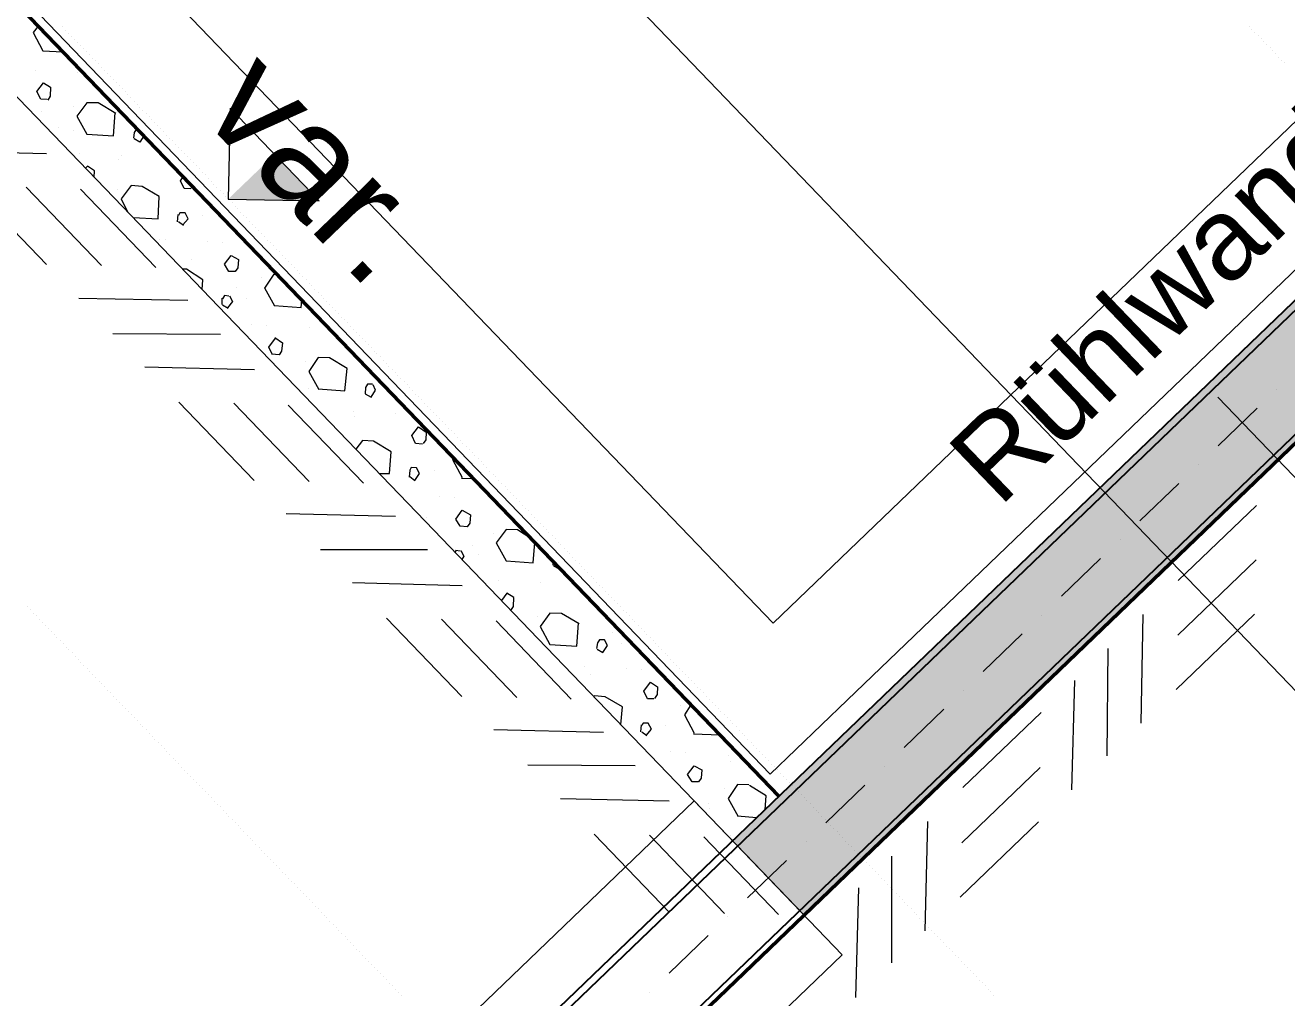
# Model space of a CAD drawing. Header units: metres. Extents: x 2687650.8 to 2687727.1, y 1234407.3 to 1234484.3.
# Drawn here: x 2687701.568 to 2687704.517, y 1234449.921 to 1234452.196 of the extents above; entities that cross this region are included whole.
import ezdxf

# ---------------------------------------------------------------- set-up
doc = ezdxf.new("R2010")
doc.units = ezdxf.units.M
for name, color, linetype in [('PDF_A__BEMH', 7, 'Continuous'), ('PDF_E_BETON', 7, 'Continuous'), ('PDF_Ebene 2', 7, 'Continuous'), ('PDF_Text', 7, 'Continuous'), ('PDF_TITELBL_1', 7, 'Continuous')]:
    doc.layers.add(name, color=color, linetype=linetype)
for name, color, linetype, true_color in [('PDF_E_Klapschnitte', 7, 'Continuous', 0x7f7f7f), ('PDF_E_Schnitte_1_50', 7, 'Continuous', 0x7f7f7f), ('PDF_Farbe71', 7, 'Continuous', 0xbfff7f)]:
    doc.layers.add(name, color=color, linetype=linetype, true_color=true_color)
doc.styles.add('PDF Arial', font='arial.ttf')

# ---------------------------------------------------------------- blocks, each defined once
blk = doc.blocks.new('A$C1c84ec86')
at = {"layer": 'PDF_Farbe71', "transparency": 33554559}
blk.add_hatch(color=256, dxfattribs=at).paths.add_polyline_path([(3882.25, 4049.47), (3858.12, 4049.47), (3858.12, 3567.07), (3882.25, 3567.07)])
at = {"layer": 'PDF_A__BEMH', "lineweight": 20}
blk.add_lwpolyline([(3668.25, 3586.12), (3683.28, 3601.15), (3653.22, 3601.15)], close=True, dxfattribs=at)
at = {"layer": 'PDF_A__BEMH', "transparency": 33554559}
blk.add_solid([(3668.25, 3586.12), (3668.25, 3601.15), (3683.28, 3601.15)], dxfattribs=at)
at = {"layer": 'PDF_E_BETON', "lineweight": 18}
blk.add_lwpolyline([(3845.2, 3317.09), (3845.2, 3567.07), (3895.16, 3567.07), (3895.16, 3317.09)], close=True, dxfattribs=at)
at = {"layer": 'PDF_E_Klapschnitte', "lineweight": 18}
for points in [[(3608.35, 3582.1), (3608.56, 3580.19), (3613.21, 3578.92), (3616.6, 3582.1)], [(3622.53, 3581.25), (3622.53, 3581.25)], [(3635.65, 3581.04), (3630.99, 3579.77), (3629.09, 3577.86), (3629.72, 3574.05), (3634.38, 3572.78), (3639.04, 3577.02), (3635.44, 3581.04)], [(3641.79, 3582.1), (3641.58, 3581.89), (3641.79, 3581.04), (3642.64, 3579.98)], [(3643.91, 3582.1), (3644.33, 3580.4), (3642.85, 3579.98)], [(3650.89, 3581.89), (3650.89, 3581.89)], [(3660.42, 3581.46), (3659.36, 3580.4), (3657.45, 3581.04), (3657.24, 3582.1)], [(3660.42, 3581.67), (3660.42, 3582.1)], [(3693.86, 3576.59), (3689.2, 3577.86), (3688.36, 3581.67), (3688.78, 3582.1)], [(3693.65, 3576.59), (3698.31, 3580.83), (3697.25, 3582.1)], [(3722.86, 3580.4), (3722.01, 3579.56), (3722.22, 3578.71), (3723.28, 3577.65), (3724.76, 3578.08), (3724.34, 3579.98), (3723.07, 3580.4)], [(3734.08, 3581.89), (3734.08, 3581.89)], [(3741.06, 3579.13), (3739.79, 3578.08), (3737.89, 3578.71), (3737.46, 3581.25), (3739.58, 3581.67), (3740.85, 3580.4), (3741.06, 3579.35)], [(3748.47, 3582.1), (3748.47, 3581.67), (3753.13, 3580.4)], [(3753.13, 3580.19), (3755.03, 3582.1)], [(3762.86, 3581.67), (3762.86, 3581.67)], [(3774.51, 3582.1), (3770.91, 3581.25), (3769, 3579.35), (3769.64, 3575.54), (3774.29, 3574.27), (3778.95, 3578.5), (3775.78, 3582.1)], [(3781.92, 3582.1), (3782.55, 3581.46)], [(3784.03, 3582.1), (3784.24, 3581.89), (3782.76, 3581.46)], [(3799.48, 3582.1), (3799.27, 3581.89), (3798.43, 3582.1)], [(3803.72, 3580.62), (3803.72, 3580.62)], [(3806.89, 3580.4), (3806.89, 3580.4)], [(3826.79, 3580.19), (3826.79, 3580.19)], [(3828.48, 3582.1), (3829.12, 3579.35), (3833.77, 3578.08)], [(3833.77, 3577.86), (3838.22, 3582.1)], [(3843.09, 3580.19), (3843.09, 3580.19)], [(3858.12, 3577.65), (3856, 3579.98), (3851.55, 3578.92)], [(3852.82, 3581.89), (3852.82, 3581.89)], [(3666.77, 3579.13), (3666.77, 3579.13)], [(3674.6, 3578.08), (3674.6, 3578.08)], [(3686.88, 3578.92), (3686.88, 3578.92)], [(3703.17, 3578.92), (3703.17, 3578.92)], [(3714.82, 3570.46), (3719.47, 3574.69), (3716.09, 3578.71), (3711.43, 3577.44), (3709.52, 3575.54), (3710.37, 3571.73), (3715.03, 3570.46)], [(3731.54, 3579.56), (3731.54, 3579.56)], [(3803.93, 3575.32), (3805.41, 3575.75), (3804.99, 3577.65), (3803.51, 3578.08), (3802.66, 3577.23), (3802.87, 3576.38), (3803.72, 3575.32)], [(3811.97, 3577.23), (3811.97, 3577.23)], [(3814.51, 3579.56), (3814.51, 3579.56)], [(3821.5, 3576.81), (3820.44, 3575.75), (3818.53, 3576.38), (3818.11, 3578.92), (3820.02, 3579.35), (3821.29, 3578.08), (3821.5, 3577.02)], [(3844.57, 3579.56), (3844.57, 3579.56)], [(3851.34, 3578.92), (3849.44, 3577.02), (3850.28, 3573.21), (3854.94, 3571.94)], [(3615.33, 3574.48), (3615.33, 3574.48)], [(3622.1, 3571.73), (3621.05, 3570.67), (3619.14, 3571.3), (3618.72, 3573.84), (3620.62, 3574.27), (3622.1, 3572.78), (3622.32, 3571.73)], [(3627.61, 3575.11), (3627.61, 3575.11)], [(3643.69, 3575.11), (3643.69, 3575.11)], [(3643.91, 3574.05), (3643.91, 3574.05)], [(3655.97, 3567.07), (3660.2, 3571.09), (3656.61, 3574.9), (3652.16, 3573.63), (3650.26, 3571.94), (3650.89, 3568.13), (3654.07, 3567.07)], [(3665.28, 3574.27), (3665.07, 3576.17), (3663.59, 3576.59), (3662.74, 3575.75), (3662.96, 3575.11)], [(3662.74, 3575.11), (3663.8, 3573.84)], [(3665.5, 3574.27), (3664.01, 3574.05)], [(3672.06, 3575.75), (3672.06, 3575.75)], [(3744.45, 3571.73), (3745.93, 3571.94), (3745.51, 3573.84), (3744.03, 3574.27), (3743.18, 3573.42), (3743.39, 3572.78), (3744.45, 3571.51)], [(3747.41, 3576.81), (3747.41, 3576.81)], [(3755.24, 3575.75), (3755.24, 3575.75)], [(3767.52, 3576.59), (3767.52, 3576.59)], [(3783.61, 3576.59), (3783.61, 3576.59)], [(3796.73, 3576.38), (3792.08, 3575.11), (3790.17, 3573.21), (3790.81, 3569.4), (3795.46, 3568.13), (3800.12, 3572.36), (3796.52, 3576.38)], [(3827.85, 3574.48), (3827.85, 3574.48)], [(3847.96, 3574.27), (3847.96, 3574.27)], [(3854.73, 3571.94), (3858.12, 3574.9)], [(3631.63, 3571.09), (3631.63, 3571.09)], [(3684.55, 3573.21), (3684.55, 3573.21)], [(3687.93, 3573), (3687.93, 3573)], [(3695.77, 3572.15), (3695.77, 3572.15)], [(3699.15, 3571.51), (3701.27, 3571.94), (3702.54, 3570.46), (3702.75, 3569.4), (3701.48, 3568.34)], [(3701.69, 3568.34), (3699.79, 3568.97), (3699.36, 3571.51)], [(3708.04, 3572.78), (3708.04, 3572.78)], [(3724.34, 3572.78), (3724.34, 3572.78)], [(3725.4, 3572.15), (3725.4, 3572.15)], [(3738.95, 3567.07), (3740.64, 3568.76), (3737.25, 3572.57), (3732.6, 3571.3), (3730.69, 3569.61), (3731.11, 3567.07)], [(3752.7, 3573.42), (3752.7, 3573.42)], [(3766.25, 3571.09), (3766.25, 3571.09)], [(3826.37, 3569.61), (3826.15, 3571.51), (3824.67, 3571.94), (3823.83, 3571.09), (3824.04, 3570.46)], [(3833.14, 3571.09), (3833.14, 3571.09)], [(3835.68, 3573.42), (3835.68, 3573.42)], [(3623.16, 3568.76), (3623.16, 3568.76)], [(3628.67, 3569.19), (3628.67, 3569.19)], [(3636.5, 3568.34), (3636.5, 3568.34)], [(3642.85, 3567.07), (3641.79, 3568.13), (3639.88, 3567.7), (3639.88, 3567.07)], [(3648.77, 3568.97), (3648.77, 3568.97)], [(3664.86, 3568.97), (3664.86, 3568.97)], [(3672.48, 3570.03), (3672.48, 3570.03)], [(3679.25, 3567.07), (3677.77, 3568.76), (3673.33, 3567.7), (3672.69, 3567.07)], [(3684.76, 3570.46), (3683.91, 3569.82), (3684.12, 3568.97)], [(3683.91, 3568.97), (3684.97, 3567.92)], [(3684.76, 3570.67), (3686.24, 3570.24), (3686.45, 3568.34)], [(3686.66, 3568.34), (3685.18, 3567.92)], [(3693.23, 3569.61), (3693.23, 3569.61)], [(3713.12, 3568.97), (3713.12, 3568.97)], [(3765.19, 3568.13), (3764.35, 3567.49), (3764.56, 3567.07)], [(3765.19, 3568.34), (3766.67, 3567.92), (3766.89, 3567.07)], [(3768.58, 3570.67), (3768.58, 3570.67)], [(3776.41, 3569.82), (3776.41, 3569.82)], [(3783.4, 3567.07), (3783.19, 3568.13), (3781.7, 3569.61), (3779.8, 3569.19), (3780.22, 3567.07)], [(3788.69, 3570.46), (3788.69, 3570.46)], [(3804.78, 3570.46), (3804.78, 3570.46)], [(3807.1, 3570.03), (3807.1, 3570.03)], [(3820.44, 3567.07), (3817.69, 3570.24), (3813.24, 3568.97), (3811.34, 3567.28), (3811.34, 3567.07)], [(3823.83, 3570.46), (3824.88, 3569.19)], [(3826.58, 3569.61), (3825.1, 3569.4)], [(3847.96, 3568.97), (3847.96, 3568.97)], [(3849.01, 3568.34), (3849.01, 3568.34)], [(3664.01, 3567.92), (3664.01, 3567.92)], [(3753.97, 3567.92), (3753.97, 3567.92)], [(3773.87, 3567.28), (3773.87, 3567.28)], [(3856.85, 3567.49), (3856.85, 3567.49)]]:
    blk.add_lwpolyline(points, dxfattribs=at)
for points in [[(3678.62, 3574.9), (3678.2, 3577.44), (3680.1, 3578.08), (3681.37, 3576.59), (3681.58, 3575.54), (3680.52, 3574.48)], [(3759.05, 3572.57), (3758.63, 3575.11), (3760.75, 3575.75), (3762.02, 3574.27), (3762.23, 3573.21), (3760.96, 3572.15)], [(3839.7, 3570.24), (3839.28, 3572.78), (3841.18, 3573.42), (3842.45, 3571.94), (3842.66, 3570.88), (3841.61, 3569.82)]]:
    blk.add_lwpolyline(points, close=True, dxfattribs=at)
at = {"layer": 'PDF_E_Schnitte_1_50', "lineweight": 18}
for points in [[(3337.41, 3567.07), (3372.33, 3567.07), (3407.47, 3567.07), (3442.4, 3567.07), (3477.32, 3567.07), (3512.46, 3567.07), (3547.38, 3567.07), (3582.31, 3567.07), (3617.45, 3567.07), (3652.37, 3567.07), (3687.51, 3567.07), (3722.44, 3567.07), (3757.36, 3567.07), (3792.5, 3567.07), (3827.42, 3567.07), (3862.35, 3567.07), (3882.25, 3567.07), (3882.25, 3589.08), (3882.25, 3624.22), (3882.25, 3659.15), (3882.25, 3694.07), (3882.25, 3729.21)], [(3351.17, 3911.25), (3853.04, 3911.25), (3853.04, 3883.31), (3853.04, 3609.19), (3853.04, 3584.21), (3346.3, 3584.21)], [(3351.17, 3883.31), (3828.06, 3883.31), (3828.06, 3609.19), (3345.03, 3609.19)], [(3886.48, 3684.33), (3886.48, 3709.74)], [(3895.58, 3675.44), (3895.58, 3700.85)], [(3904.47, 3666.34), (3904.47, 3691.74)], [(3886.48, 3672.9), (3904.47, 3654.91)], [(3886.48, 3661.47), (3904.47, 3643.91)], [(3886.48, 3650.68), (3904.47, 3632.48)], [(3886.48, 3614.48), (3886.48, 3639.88)], [(3895.58, 3605.38), (3895.58, 3630.78)], [(3904.47, 3596.28), (3904.47, 3621.68)], [(3886.48, 3603.05), (3904.47, 3584.85)], [(3886.48, 3591.41), (3904.47, 3574.05)], [(3886.48, 3580.62), (3904.47, 3562.41)], [(3631.21, 3562.84), (3613, 3544.84)], [(3642.64, 3562.84), (3668.04, 3562.84)], [(3678.83, 3562.84), (3660.84, 3544.84)], [(3689.84, 3562.84), (3672.27, 3544.84)], [(3701.27, 3562.84), (3683.06, 3544.84)], [(3712.7, 3562.84), (3738.1, 3562.84)], [(3748.89, 3562.84), (3730.69, 3544.84)], [(3759.69, 3562.84), (3742.33, 3544.84)], [(3771.33, 3562.84), (3753.13, 3544.84)], [(3782.76, 3562.84), (3808.16, 3562.84)], [(3818.96, 3562.84), (3800.75, 3544.84)], [(3829.75, 3562.84), (3812.18, 3544.84)], [(3841.18, 3562.84), (3823.19, 3544.84)], [(3852.82, 3562.84), (3878.01, 3562.84)], [(3633.53, 3553.95), (3658.93, 3553.95)], [(3703.6, 3553.95), (3729, 3553.95)], [(3773.66, 3553.95), (3799.06, 3553.95)], [(3843.72, 3553.95), (3869.12, 3553.95)], [(3624.64, 3544.84), (3649.83, 3544.84)], [(3694.5, 3544.84), (3719.9, 3544.84)], [(3764.56, 3544.84), (3789.96, 3544.84)], [(3834.62, 3544.84), (3860.02, 3544.84)]]:
    blk.add_lwpolyline(points, dxfattribs=at)
at = {"layer": 'PDF_E_Schnitte_1_50', "color": 160, "lineweight": 25, "true_color": 0x3333ff}
for points in [[(3858.12, 3317.09), (3858.12, 4136.25), (3882.25, 4136.25), (3882.25, 3317.09)], [(3859.81, 3317.09), (3859.81, 4136.25)], [(3880.77, 4136.25), (3880.77, 3317.09)]]:
    blk.add_lwpolyline(points, dxfattribs=at)
at = {"layer": 'PDF_E_Schnitte_1_50', "color": 7, "lineweight": 50}
for points in [[(3882.25, 3332.12), (3882.25, 4136.25), (4133.08, 4136.25)], [(3233.9, 3582.1), (3858.12, 3582.1)]]:
    blk.add_lwpolyline(points, dxfattribs=at)
at = {"layer": 'PDF_E_Schnitte_1_50', "color": 7, "lineweight": 20}
for points in [[(3870.18, 3731.96), (3870.18, 3731.96)], [(3870.18, 3712.91), (3870.18, 3725.61)], [(3870.18, 3706.56), (3870.18, 3706.56)], [(3870.18, 3687.51), (3870.18, 3700.21)], [(3870.18, 3681.16), (3870.18, 3681.16)], [(3870.18, 3662.11), (3870.18, 3674.81)], [(3870.18, 3655.76), (3870.18, 3655.76)], [(3870.18, 3636.71), (3870.18, 3649.41)], [(3870.18, 3630.36), (3870.18, 3630.36)], [(3870.18, 3611.1), (3870.18, 3624.01)], [(3870.18, 3604.75), (3870.18, 3604.75)], [(3870.18, 3585.7), (3870.18, 3598.4)], [(3870.18, 3579.35), (3870.18, 3579.35)], [(3870.18, 3560.3), (3870.18, 3573)], [(3870.18, 3553.95), (3870.18, 3553.95)], [(3870.18, 3534.9), (3870.18, 3547.6)], [(3870.18, 3528.55), (3870.18, 3528.55)]]:
    blk.add_lwpolyline(points, dxfattribs=at)
at = {"layer": 'PDF_Ebene 2', "lineweight": 20}
for points in [[(3804.56, 3786.15), (3804.56, 3786.15)], [(3805.41, 3786.15), (3805.41, 3786.15)], [(3806.47, 3786.15), (3806.47, 3786.15)], [(3807.53, 3786.15), (3807.53, 3786.15)], [(3808.59, 3786.15), (3808.59, 3786.15)], [(3809.43, 3786.15), (3809.43, 3786.15)], [(3810.49, 3786.15), (3810.49, 3786.15)], [(3811.55, 3786.15), (3811.55, 3786.15)], [(3812.4, 3786.15), (3812.4, 3786.15)], [(3813.45, 3786.15), (3813.45, 3786.15)], [(3814.51, 3786.15), (3814.51, 3786.15)], [(3815.57, 3786.15), (3815.57, 3786.15)], [(3816.42, 3786.15), (3816.42, 3786.15)], [(3122.56, 3686.24), (4227.69, 3686.24)], [(3612.37, 3586.12), (3612.37, 3586.12)], [(3613.43, 3586.12), (3613.43, 3586.12)], [(3614.48, 3586.12), (3614.48, 3586.12)], [(3615.54, 3586.12), (3615.54, 3586.12)], [(3616.39, 3586.12), (3616.39, 3586.12)], [(3617.45, 3586.12), (3617.45, 3586.12)], [(3618.51, 3586.12), (3618.51, 3586.12)], [(3619.56, 3586.12), (3619.56, 3586.12)], [(3620.41, 3586.12), (3620.41, 3586.12)], [(3621.47, 3586.12), (3621.47, 3586.12)], [(3622.53, 3586.12), (3622.53, 3586.12)], [(3623.37, 3586.12), (3623.37, 3586.12)], [(3624.43, 3586.12), (3624.43, 3586.12)], [(3625.49, 3586.12), (3625.49, 3586.12)], [(3626.55, 3586.12), (3626.55, 3586.12)], [(3627.4, 3586.12), (3627.4, 3586.12)], [(3628.45, 3586.12), (3628.45, 3586.12)], [(3629.51, 3586.12), (3629.51, 3586.12)], [(3630.57, 3586.12), (3630.57, 3586.12)], [(3631.42, 3586.12), (3631.42, 3586.12)], [(3632.48, 3586.12), (3632.48, 3586.12)], [(3633.53, 3586.12), (3633.53, 3586.12)], [(3634.38, 3586.12), (3634.38, 3586.12)], [(3635.44, 3586.12), (3635.44, 3586.12)], [(3636.5, 3586.12), (3636.5, 3586.12)], [(3637.56, 3586.12), (3637.56, 3586.12)], [(3638.4, 3586.12), (3638.4, 3586.12)], [(3639.46, 3586.12), (3639.46, 3586.12)], [(3640.52, 3586.12), (3640.52, 3586.12)], [(3641.58, 3586.12), (3641.58, 3586.12)], [(3642.42, 3586.12), (3642.42, 3586.12)], [(3643.48, 3586.12), (3643.48, 3586.12)], [(3644.54, 3586.12), (3644.54, 3586.12)], [(3645.39, 3586.12), (3645.39, 3586.12)], [(3646.45, 3586.12), (3646.45, 3586.12)], [(3647.5, 3586.12), (3647.5, 3586.12)], [(3648.56, 3586.12), (3648.56, 3586.12)], [(3649.41, 3586.12), (3649.41, 3586.12)], [(3650.47, 3586.12), (3650.47, 3586.12)], [(3651.53, 3586.12), (3651.53, 3586.12)], [(3652.37, 3586.12), (3652.37, 3586.12)], [(3653.43, 3586.12), (3653.43, 3586.12)], [(3654.49, 3586.12), (3654.49, 3586.12)], [(3655.55, 3586.12), (3655.55, 3586.12)], [(3656.39, 3586.12), (3656.39, 3586.12)], [(3657.45, 3586.12), (3657.45, 3586.12)], [(3658.51, 3586.12), (3658.51, 3586.12)], [(3659.57, 3586.12), (3659.57, 3586.12)], [(3660.42, 3586.12), (3660.42, 3586.12)], [(3661.47, 3586.12), (3661.47, 3586.12)], [(3662.53, 3586.12), (3662.53, 3586.12)], [(3663.38, 3586.12), (3663.38, 3586.12)], [(3664.44, 3586.12), (3664.44, 3586.12)], [(3665.5, 3586.12), (3665.5, 3586.12)], [(3666.55, 3586.12), (3666.55, 3586.12)], [(3667.4, 3586.12), (3667.4, 3586.12)], [(3668.46, 3586.12), (3668.46, 3586.12)], [(3669.52, 3586.12), (3669.52, 3586.12)], [(3670.58, 3586.12), (3670.58, 3586.12)], [(3671.42, 3586.12), (3671.42, 3586.12)], [(3672.48, 3586.12), (3672.48, 3586.12)], [(3673.54, 3586.12), (3673.54, 3586.12)], [(3674.39, 3586.12), (3674.39, 3586.12)], [(3675.44, 3586.12), (3675.44, 3586.12)], [(3676.5, 3586.12), (3676.5, 3586.12)], [(3677.56, 3586.12), (3677.56, 3586.12)], [(3678.41, 3586.12), (3678.41, 3586.12)], [(3679.47, 3586.12), (3679.47, 3586.12)], [(3680.52, 3586.12), (3680.52, 3586.12)], [(3681.58, 3586.12), (3681.58, 3586.12)], [(3682.43, 3586.12), (3682.43, 3586.12)], [(3683.49, 3586.12), (3683.49, 3586.12)], [(3684.55, 3586.12), (3684.55, 3586.12)], [(3685.39, 3586.12), (3685.39, 3586.12)], [(3686.45, 3586.12), (3686.45, 3586.12)], [(3687.51, 3586.12), (3687.51, 3586.12)], [(3688.57, 3586.12), (3688.57, 3586.12)], [(3689.42, 3586.12), (3689.42, 3586.12)], [(3690.47, 3586.12), (3690.47, 3586.12)], [(3691.53, 3586.12), (3691.53, 3586.12)], [(3692.38, 3586.12), (3692.38, 3586.12)], [(3693.44, 3586.12), (3693.44, 3586.12)], [(3694.5, 3586.12), (3694.5, 3586.12)], [(3695.55, 3586.12), (3695.55, 3586.12)], [(3696.4, 3586.12), (3696.4, 3586.12)], [(3697.46, 3586.12), (3697.46, 3586.12)], [(3698.52, 3586.12), (3698.52, 3586.12)], [(3699.58, 3586.12), (3699.58, 3586.12)], [(3700.42, 3586.12), (3700.42, 3586.12)], [(3701.48, 3586.12), (3701.48, 3586.12)], [(3702.54, 3586.12), (3702.54, 3586.12)], [(3703.39, 3586.12), (3703.39, 3586.12)], [(3704.44, 3586.12), (3704.44, 3586.12)], [(3705.5, 3586.12), (3705.5, 3586.12)], [(3706.56, 3586.12), (3706.56, 3586.12)], [(3707.41, 3586.12), (3707.41, 3586.12)], [(3708.47, 3586.12), (3708.47, 3586.12)], [(3709.52, 3586.12), (3709.52, 3586.12)], [(3710.58, 3586.12), (3710.58, 3586.12)], [(3711.43, 3586.12), (3711.43, 3586.12)], [(3712.49, 3586.12), (3712.49, 3586.12)], [(3713.55, 3586.12), (3713.55, 3586.12)], [(3714.39, 3586.12), (3714.39, 3586.12)], [(3715.45, 3586.12), (3715.45, 3586.12)], [(3716.51, 3586.12), (3716.51, 3586.12)], [(3717.57, 3586.12), (3717.57, 3586.12)], [(3718.41, 3586.12), (3718.41, 3586.12)], [(3719.47, 3586.12), (3719.47, 3586.12)], [(3720.53, 3586.12), (3720.53, 3586.12)], [(3721.59, 3586.12), (3721.59, 3586.12)], [(3722.44, 3586.12), (3722.44, 3586.12)], [(3723.49, 3586.12), (3723.49, 3586.12)], [(3724.55, 3586.12), (3724.55, 3586.12)], [(3725.4, 3586.12), (3725.4, 3586.12)], [(3726.46, 3586.12), (3726.46, 3586.12)], [(3727.52, 3586.12), (3727.52, 3586.12)], [(3728.57, 3586.12), (3728.57, 3586.12)], [(3729.42, 3586.12), (3729.42, 3586.12)], [(3730.48, 3586.12), (3730.48, 3586.12)], [(3731.54, 3586.12), (3731.54, 3586.12)], [(3732.38, 3586.12), (3732.38, 3586.12)], [(3733.44, 3586.12), (3733.44, 3586.12)], [(3734.5, 3586.12), (3734.5, 3586.12)], [(3735.56, 3586.12), (3735.56, 3586.12)], [(3736.41, 3586.12), (3736.41, 3586.12)], [(3737.46, 3586.12), (3737.46, 3586.12)], [(3738.52, 3586.12), (3738.52, 3586.12)], [(3739.58, 3586.12), (3739.58, 3586.12)], [(3740.43, 3586.12), (3740.43, 3586.12)], [(3741.49, 3586.12), (3741.49, 3586.12)], [(3742.54, 3586.12), (3742.54, 3586.12)], [(3743.39, 3586.12), (3743.39, 3586.12)], [(3744.45, 3586.12), (3744.45, 3586.12)], [(3745.51, 3586.12), (3745.51, 3586.12)], [(3746.57, 3586.12), (3746.57, 3586.12)], [(3747.41, 3586.12), (3747.41, 3586.12)], [(3748.47, 3586.12), (3748.47, 3586.12)], [(3749.53, 3586.12), (3749.53, 3586.12)], [(3750.59, 3586.12), (3750.59, 3586.12)], [(3751.43, 3586.12), (3751.43, 3586.12)], [(3752.49, 3586.12), (3752.49, 3586.12)], [(3753.55, 3586.12), (3753.55, 3586.12)], [(3754.4, 3586.12), (3754.4, 3586.12)], [(3755.46, 3586.12), (3755.46, 3586.12)], [(3756.51, 3586.12), (3756.51, 3586.12)], [(3757.57, 3586.12), (3757.57, 3586.12)], [(3758.42, 3586.12), (3758.42, 3586.12)], [(3759.48, 3586.12), (3759.48, 3586.12)], [(3760.54, 3586.12), (3760.54, 3586.12)], [(3761.59, 3586.12), (3761.59, 3586.12)], [(3762.44, 3586.12), (3762.44, 3586.12)], [(3763.5, 3586.12), (3763.5, 3586.12)], [(3764.56, 3586.12), (3764.56, 3586.12)], [(3765.4, 3586.12), (3765.4, 3586.12)], [(3766.46, 3586.12), (3766.46, 3586.12)], [(3767.52, 3586.12), (3767.52, 3586.12)], [(3768.58, 3586.12), (3768.58, 3586.12)], [(3769.43, 3586.12), (3769.43, 3586.12)], [(3770.48, 3586.12), (3770.48, 3586.12)], [(3771.54, 3586.12), (3771.54, 3586.12)], [(3772.39, 3586.12), (3772.39, 3586.12)], [(3773.45, 3586.12), (3773.45, 3586.12)], [(3774.51, 3586.12), (3774.51, 3586.12)], [(3775.56, 3586.12), (3775.56, 3586.12)], [(3776.41, 3586.12), (3776.41, 3586.12)], [(3777.47, 3586.12), (3777.47, 3586.12)], [(3778.53, 3586.12), (3778.53, 3586.12)], [(3779.59, 3586.12), (3779.59, 3586.12)], [(3780.43, 3586.12), (3780.43, 3586.12)], [(3781.49, 3586.12), (3781.49, 3586.12)], [(3782.55, 3586.12), (3782.55, 3586.12)], [(3783.4, 3586.12), (3783.4, 3586.12)], [(3784.46, 3586.12), (3784.46, 3586.12)], [(3785.51, 3586.12), (3785.51, 3586.12)], [(3786.57, 3586.12), (3786.57, 3586.12)], [(3787.42, 3586.12), (3787.42, 3586.12)], [(3788.48, 3586.12), (3788.48, 3586.12)], [(3789.54, 3586.12), (3789.54, 3586.12)], [(3790.59, 3586.12), (3790.59, 3586.12)], [(3791.44, 3586.12), (3791.44, 3586.12)], [(3792.5, 3586.12), (3792.5, 3586.12)], [(3793.56, 3586.12), (3793.56, 3586.12)], [(3794.4, 3586.12), (3794.4, 3586.12)], [(3795.46, 3586.12), (3795.46, 3586.12)], [(3796.52, 3586.12), (3796.52, 3586.12)], [(3797.58, 3586.12), (3797.58, 3586.12)], [(3798.43, 3586.12), (3798.43, 3586.12)], [(3799.48, 3586.12), (3799.48, 3586.12)], [(3800.54, 3586.12), (3800.54, 3586.12)], [(3801.6, 3586.12), (3801.6, 3586.12)], [(3802.45, 3586.12), (3802.45, 3586.12)], [(3803.51, 3586.12), (3803.51, 3586.12)], [(3804.56, 3586.12), (3804.56, 3586.12)], [(3805.41, 3586.12), (3805.41, 3586.12)], [(3806.47, 3586.12), (3806.47, 3586.12)], [(3807.53, 3586.12), (3807.53, 3586.12)], [(3808.59, 3586.12), (3808.59, 3586.12)], [(3809.43, 3586.12), (3809.43, 3586.12)], [(3810.49, 3586.12), (3810.49, 3586.12)], [(3811.55, 3586.12), (3811.55, 3586.12)], [(3812.4, 3586.12), (3812.4, 3586.12)], [(3813.45, 3586.12), (3813.45, 3586.12)], [(3814.51, 3586.12), (3814.51, 3586.12)], [(3815.57, 3586.12), (3815.57, 3586.12)], [(3816.42, 3586.12), (3816.42, 3586.12)], [(3817.48, 3586.12), (3817.48, 3586.12)], [(3818.53, 3586.12), (3818.53, 3586.12)], [(3819.59, 3586.12), (3819.59, 3586.12)], [(3820.44, 3586.12), (3820.44, 3586.12)], [(3821.5, 3586.12), (3821.5, 3586.12)], [(3822.56, 3586.12), (3822.56, 3586.12)], [(3823.4, 3586.12), (3823.4, 3586.12)], [(3824.46, 3586.12), (3824.46, 3586.12)], [(3825.52, 3586.12), (3825.52, 3586.12)], [(3826.58, 3586.12), (3826.58, 3586.12)], [(3827.42, 3586.12), (3827.42, 3586.12)], [(3828.48, 3586.12), (3828.48, 3586.12)], [(3829.54, 3586.12), (3829.54, 3586.12)], [(3830.6, 3586.12), (3830.6, 3586.12)], [(3831.45, 3586.12), (3831.45, 3586.12)], [(3832.5, 3586.12), (3832.5, 3586.12)], [(3833.56, 3586.12), (3833.56, 3586.12)], [(3834.41, 3586.12), (3834.41, 3586.12)], [(3835.47, 3586.12), (3835.47, 3586.12)], [(3836.53, 3586.12), (3836.53, 3586.12)], [(3837.58, 3586.12), (3837.58, 3586.12)], [(3838.43, 3586.12), (3838.43, 3586.12)], [(3839.49, 3586.12), (3839.49, 3586.12)], [(3840.55, 3586.12), (3840.55, 3586.12)], [(3841.61, 3586.12), (3841.61, 3586.12)], [(3842.45, 3586.12), (3842.45, 3586.12)], [(3843.51, 3586.12), (3843.51, 3586.12)], [(3844.57, 3586.12), (3844.57, 3586.12)], [(3845.42, 3586.12), (3845.42, 3586.12)], [(3846.47, 3586.12), (3846.47, 3586.12)], [(3847.53, 3586.12), (3847.53, 3586.12)], [(3848.59, 3586.12), (3848.59, 3586.12)], [(3849.44, 3586.12), (3849.44, 3586.12)], [(3850.5, 3586.12), (3850.5, 3586.12)], [(3851.55, 3586.12), (3851.55, 3586.12)], [(3852.4, 3586.12), (3852.4, 3586.12)], [(3853.46, 3586.12), (3853.46, 3586.12)], [(3854.52, 3586.12), (3854.52, 3586.12)], [(3855.58, 3586.12), (3855.58, 3586.12)], [(3856.42, 3586.12), (3856.42, 3586.12)], [(3857.48, 3586.12), (3857.48, 3586.12)], [(3858.54, 3586.12), (3858.54, 3586.12)], [(3859.6, 3586.12), (3859.6, 3586.12)], [(3860.44, 3586.12), (3860.44, 3586.12)], [(3861.5, 3586.12), (3861.5, 3586.12)], [(3862.56, 3586.12), (3862.56, 3586.12)], [(3863.41, 3586.12), (3863.41, 3586.12)], [(3864.47, 3586.12), (3864.47, 3586.12)], [(3865.52, 3586.12), (3865.52, 3586.12)], [(3866.58, 3586.12), (3866.58, 3586.12)], [(3867.43, 3586.12), (3867.43, 3586.12)], [(3868.49, 3586.12), (3868.49, 3586.12)], [(3869.55, 3586.12), (3869.55, 3586.12)], [(3870.6, 3586.12), (3870.6, 3586.12)], [(3871.45, 3586.12), (3871.45, 3586.12)], [(3872.51, 3586.12), (3872.51, 3586.12)], [(3873.57, 3586.12), (3873.57, 3586.12)], [(3874.42, 3586.12), (3874.42, 3586.12)], [(3875.47, 3586.12), (3875.47, 3586.12)], [(3876.53, 3586.12), (3876.53, 3586.12)], [(3877.59, 3586.12), (3877.59, 3586.12)], [(3878.44, 3586.12), (3878.44, 3586.12)], [(3879.5, 3586.12), (3879.5, 3586.12)], [(3880.55, 3586.12), (3880.55, 3586.12)], [(3881.61, 3586.12), (3881.61, 3586.12)], [(3882.46, 3586.12), (3882.46, 3586.12)], [(3883.52, 3586.12), (3883.52, 3586.12)], [(3884.58, 3586.12), (3884.58, 3586.12)], [(3885.42, 3586.12), (3885.42, 3586.12)], [(3886.48, 3586.12), (3886.48, 3586.12)], [(3887.54, 3586.12), (3887.54, 3586.12)], [(3888.6, 3586.12), (3888.6, 3586.12)], [(3889.44, 3586.12), (3889.44, 3586.12)], [(3890.5, 3586.12), (3890.5, 3586.12)], [(3891.56, 3586.12), (3891.56, 3586.12)], [(3892.41, 3586.12), (3892.41, 3586.12)], [(3893.47, 3586.12), (3893.47, 3586.12)], [(3894.52, 3586.12), (3894.52, 3586.12)], [(3895.58, 3586.12), (3895.58, 3586.12)], [(3896.43, 3586.12), (3896.43, 3586.12)], [(3897.49, 3586.12), (3897.49, 3586.12)], [(3898.55, 3586.12), (3898.55, 3586.12)], [(3899.6, 3586.12), (3899.6, 3586.12)], [(3900.45, 3586.12), (3900.45, 3586.12)], [(3901.51, 3586.12), (3901.51, 3586.12)], [(3902.57, 3586.12), (3902.57, 3586.12)], [(3903.41, 3586.12), (3903.41, 3586.12)], [(3904.47, 3586.12), (3904.47, 3586.12)], [(3905.53, 3586.12), (3905.53, 3586.12)], [(3906.59, 3586.12), (3906.59, 3586.12)], [(3907.44, 3586.12), (3907.44, 3586.12)], [(3908.49, 3586.12), (3908.49, 3586.12)], [(3909.55, 3586.12), (3909.55, 3586.12)], [(3910.61, 3586.12), (3910.61, 3586.12)], [(3911.46, 3586.12), (3911.46, 3586.12)], [(3912.52, 3586.12), (3912.52, 3586.12)], [(3913.57, 3586.12), (3913.57, 3586.12)], [(3914.42, 3586.12), (3914.42, 3586.12)], [(3915.48, 3586.12), (3915.48, 3586.12)], [(3916.54, 3586.12), (3916.54, 3586.12)], [(3917.6, 3586.12), (3917.6, 3586.12)], [(3918.44, 3586.12), (3918.44, 3586.12)], [(3919.5, 3586.12), (3919.5, 3586.12)], [(3920.56, 3586.12), (3920.56, 3586.12)], [(3921.62, 3586.12), (3921.62, 3586.12)], [(3922.46, 3586.12), (3922.46, 3586.12)], [(3923.52, 3586.12), (3923.52, 3586.12)], [(3924.58, 3586.12), (3924.58, 3586.12)], [(3925.43, 3586.12), (3925.43, 3586.12)], [(3926.49, 3586.12), (3926.49, 3586.12)], [(3704.44, 3486.21), (3704.44, 3486.21)], [(3705.5, 3486.21), (3705.5, 3486.21)], [(3706.56, 3486.21), (3706.56, 3486.21)], [(3707.41, 3486.21), (3707.41, 3486.21)], [(3708.47, 3486.21), (3708.47, 3486.21)], [(3709.52, 3486.21), (3709.52, 3486.21)], [(3710.58, 3486.21), (3710.58, 3486.21)], [(3711.43, 3486.21), (3711.43, 3486.21)], [(3712.49, 3486.21), (3712.49, 3486.21)], [(3713.55, 3486.21), (3713.55, 3486.21)], [(3714.39, 3486.21), (3714.39, 3486.21)], [(3715.45, 3486.21), (3715.45, 3486.21)], [(3716.51, 3486.21), (3716.51, 3486.21)], [(3717.57, 3486.21), (3717.57, 3486.21)], [(3718.41, 3486.21), (3718.41, 3486.21)], [(3719.47, 3486.21), (3719.47, 3486.21)], [(3720.53, 3486.21), (3720.53, 3486.21)], [(3721.59, 3486.21), (3721.59, 3486.21)], [(3722.44, 3486.21), (3722.44, 3486.21)], [(3723.49, 3486.21), (3723.49, 3486.21)], [(3724.55, 3486.21), (3724.55, 3486.21)], [(3725.4, 3486.21), (3725.4, 3486.21)], [(3726.46, 3486.21), (3726.46, 3486.21)], [(3727.52, 3486.21), (3727.52, 3486.21)], [(3728.57, 3486.21), (3728.57, 3486.21)], [(3729.42, 3486.21), (3729.42, 3486.21)], [(3730.48, 3486.21), (3730.48, 3486.21)], [(3731.54, 3486.21), (3731.54, 3486.21)], [(3732.38, 3486.21), (3732.38, 3486.21)], [(3733.44, 3486.21), (3733.44, 3486.21)], [(3734.5, 3486.21), (3734.5, 3486.21)], [(3735.56, 3486.21), (3735.56, 3486.21)], [(3736.41, 3486.21), (3736.41, 3486.21)], [(3737.46, 3486.21), (3737.46, 3486.21)], [(3738.52, 3486.21), (3738.52, 3486.21)], [(3739.58, 3486.21), (3739.58, 3486.21)], [(3740.43, 3486.21), (3740.43, 3486.21)], [(3741.49, 3486.21), (3741.49, 3486.21)], [(3742.54, 3486.21), (3742.54, 3486.21)], [(3743.39, 3486.21), (3743.39, 3486.21)], [(3744.45, 3486.21), (3744.45, 3486.21)], [(3745.51, 3486.21), (3745.51, 3486.21)], [(3746.57, 3486.21), (3746.57, 3486.21)], [(3747.41, 3486.21), (3747.41, 3486.21)], [(3748.47, 3486.21), (3748.47, 3486.21)], [(3749.53, 3486.21), (3749.53, 3486.21)], [(3750.59, 3486.21), (3750.59, 3486.21)], [(3751.43, 3486.21), (3751.43, 3486.21)], [(3752.49, 3486.21), (3752.49, 3486.21)], [(3753.55, 3486.21), (3753.55, 3486.21)], [(3754.4, 3486.21), (3754.4, 3486.21)], [(3755.46, 3486.21), (3755.46, 3486.21)], [(3756.51, 3486.21), (3756.51, 3486.21)], [(3757.57, 3486.21), (3757.57, 3486.21)], [(3758.42, 3486.21), (3758.42, 3486.21)], [(3759.48, 3486.21), (3759.48, 3486.21)], [(3760.54, 3486.21), (3760.54, 3486.21)], [(3761.59, 3486.21), (3761.59, 3486.21)], [(3762.44, 3486.21), (3762.44, 3486.21)], [(3763.5, 3486.21), (3763.5, 3486.21)], [(3764.56, 3486.21), (3764.56, 3486.21)], [(3765.4, 3486.21), (3765.4, 3486.21)], [(3766.46, 3486.21), (3766.46, 3486.21)], [(3767.52, 3486.21), (3767.52, 3486.21)], [(3768.58, 3486.21), (3768.58, 3486.21)], [(3769.43, 3486.21), (3769.43, 3486.21)], [(3770.48, 3486.21), (3770.48, 3486.21)], [(3771.54, 3486.21), (3771.54, 3486.21)], [(3772.39, 3486.21), (3772.39, 3486.21)], [(3773.45, 3486.21), (3773.45, 3486.21)], [(3774.51, 3486.21), (3774.51, 3486.21)], [(3775.56, 3486.21), (3775.56, 3486.21)], [(3776.41, 3486.21), (3776.41, 3486.21)], [(3777.47, 3486.21), (3777.47, 3486.21)], [(3778.53, 3486.21), (3778.53, 3486.21)], [(3779.59, 3486.21), (3779.59, 3486.21)], [(3780.43, 3486.21), (3780.43, 3486.21)], [(3781.49, 3486.21), (3781.49, 3486.21)], [(3782.55, 3486.21), (3782.55, 3486.21)], [(3783.4, 3486.21), (3783.4, 3486.21)], [(3784.46, 3486.21), (3784.46, 3486.21)], [(3785.51, 3486.21), (3785.51, 3486.21)], [(3786.57, 3486.21), (3786.57, 3486.21)], [(3787.42, 3486.21), (3787.42, 3486.21)], [(3788.48, 3486.21), (3788.48, 3486.21)], [(3789.54, 3486.21), (3789.54, 3486.21)], [(3790.59, 3486.21), (3790.59, 3486.21)], [(3791.44, 3486.21), (3791.44, 3486.21)], [(3792.5, 3486.21), (3792.5, 3486.21)], [(3793.56, 3486.21), (3793.56, 3486.21)], [(3794.4, 3486.21), (3794.4, 3486.21)], [(3795.46, 3486.21), (3795.46, 3486.21)], [(3796.52, 3486.21), (3796.52, 3486.21)], [(3797.58, 3486.21), (3797.58, 3486.21)], [(3798.43, 3486.21), (3798.43, 3486.21)], [(3799.48, 3486.21), (3799.48, 3486.21)], [(3800.54, 3486.21), (3800.54, 3486.21)], [(3801.6, 3486.21), (3801.6, 3486.21)], [(3802.45, 3486.21), (3802.45, 3486.21)], [(3803.51, 3486.21), (3803.51, 3486.21)], [(3804.56, 3486.21), (3804.56, 3486.21)], [(3805.41, 3486.21), (3805.41, 3486.21)], [(3806.47, 3486.21), (3806.47, 3486.21)], [(3807.53, 3486.21), (3807.53, 3486.21)], [(3808.59, 3486.21), (3808.59, 3486.21)], [(3809.43, 3486.21), (3809.43, 3486.21)], [(3810.49, 3486.21), (3810.49, 3486.21)], [(3811.55, 3486.21), (3811.55, 3486.21)], [(3812.4, 3486.21), (3812.4, 3486.21)], [(3813.45, 3486.21), (3813.45, 3486.21)], [(3814.51, 3486.21), (3814.51, 3486.21)], [(3815.57, 3486.21), (3815.57, 3486.21)], [(3816.42, 3486.21), (3816.42, 3486.21)], [(3817.48, 3486.21), (3817.48, 3486.21)], [(3818.53, 3486.21), (3818.53, 3486.21)], [(3819.59, 3486.21), (3819.59, 3486.21)], [(3820.44, 3486.21), (3820.44, 3486.21)], [(3821.5, 3486.21), (3821.5, 3486.21)], [(3822.56, 3486.21), (3822.56, 3486.21)], [(3823.4, 3486.21), (3823.4, 3486.21)], [(3824.46, 3486.21), (3824.46, 3486.21)], [(3825.52, 3486.21), (3825.52, 3486.21)], [(3826.58, 3486.21), (3826.58, 3486.21)], [(3827.42, 3486.21), (3827.42, 3486.21)], [(3828.48, 3486.21), (3828.48, 3486.21)], [(3829.54, 3486.21), (3829.54, 3486.21)], [(3830.6, 3486.21), (3830.6, 3486.21)]]:
    blk.add_lwpolyline(points, dxfattribs=at)
at = {"layer": 'PDF_TITELBL_1', "lineweight": 18}
blk.add_lwpolyline([(3861.93, 3720.74), (4179.43, 3720.74)], dxfattribs=at)
at = {"layer": 'PDF_Text', "insert": (3851, 3665.92), "char_height": 19.0044, "attachment_point": 7, "rotation": 90, "style": 'PDF Arial'}
blk.add_mtext('Rühlwand Träger HEB 240', dxfattribs=at)
at = {"layer": 'PDF_Text', "insert": (3648.77, 3594.45), "char_height": 25.001, "attachment_point": 7, "style": 'PDF Arial'}
blk.add_mtext('var.', dxfattribs=at)

msp = doc.modelspace()

# ---------------------------------------------------------------- block references
at = {"xscale": 0.01, "yscale": 0.01, "zscale": 0.01, "rotation": 313.8734409291175}
msp.add_blockref('A$C1c84ec86', (2687650.7677, 1234453.3784), dxfattribs=at)

doc.saveas('drawing.dxf')
